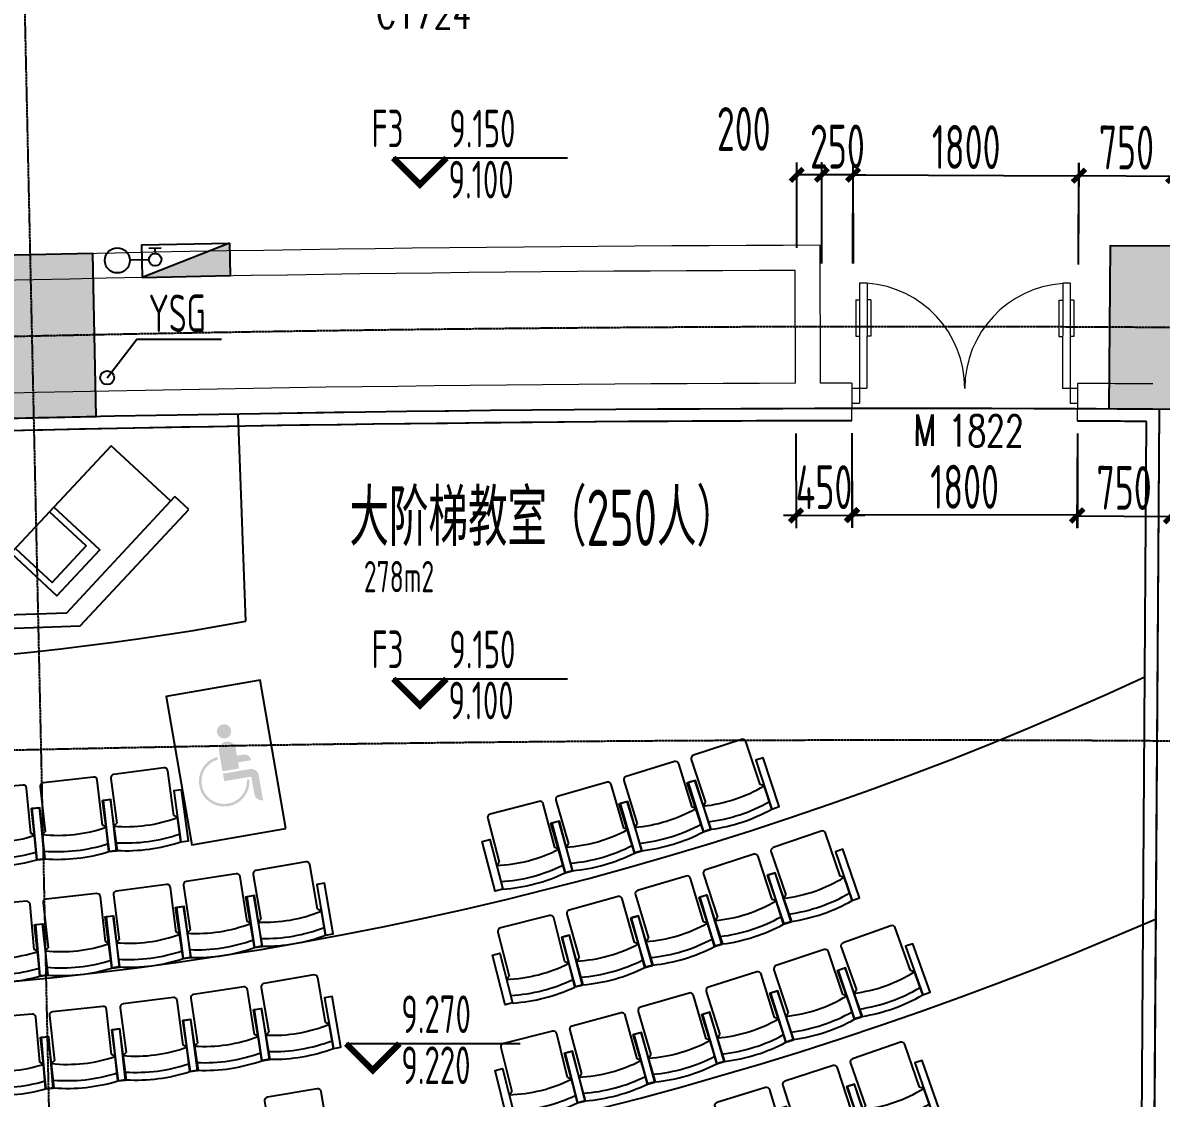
# Model space of a CAD drawing. Header units: millimetres. Extents: x 11515858 to 24947533, y -12764720 to -6305528.
# Drawn here: x 11771709 to 11780788, y -6383636 to -6375054 of the extents above; entities that cross this region are included whole.
import ezdxf
from ezdxf.enums import TextEntityAlignment as Align

# ---------------------------------------------------------------- set-up
doc = ezdxf.new("R2010")
doc.units = ezdxf.units.MM
doc.header["$LTSCALE"] = 10
for name, pattern in [('A2-RG-AXIS$0$CENTER', [2, 1.25, -0.25, 0.25, -0.25]), ('A2-RG-AXIS$0$DOTE', [2.42, 2, -0.2, 0.02, -0.2]), ('A2-RI-F3$0$HIDDEN', [0.375, 0.25, -0.125])]:
    doc.linetypes.add(name, pattern=pattern)
for name, color, linetype in [('A2-RB-F3$0$$34$A-DIMS-100', 1, 'Continuous'), ('A2-RB-F3$0$A-DIMS-100', 1, 'Continuous'), ('A2-RD-F3$0$A-FURN-FIXT', 9, 'Continuous'), ('A2-RD-F3$0$A-STRS', 50, 'Continuous'), ('A2-RD-F3$0$an-door', 2, 'Continuous'), ('A2-RG-AXIS$0$A-GRID', 1, 'A2-RG-AXIS$0$CENTER'), ('A2-RI-F3$0$$0$A-SYMB-AREA', 4, 'Continuous'), ('A2-RI-F3$0$$0$A-SYMB-NAME', 4, 'Continuous'), ('A2-RI-F3$0$$2$A-SYMB', 4, 'Continuous'), ('A2-RI-F3$0$0P-FE-FH-P', 41, 'A2-RI-F3$0$YJdef_FE-FH_LINE_F'), ('A2-RI-F3$0$0P-FE-FH-V', 141, 'Continuous'), ('A2-RI-F3$0$0P-FE-HY', 141, 'Continuous'), ('A2-RI-F3$0$A-ROOF-DRAN', 175, 'Continuous'), ('A2-RI-F3$0$A-SYMB-AREA', 4, 'Continuous'), ('A2-RI-F3$0$A-SYMB-DOOR', 4, 'Continuous'), ('A2-RI-F3$0$A-SYMB-NAME', 4, 'Continuous'), ('A2-RI-F3$0$an-door', 2, 'Continuous'), ('A2-RI-F3$0$WINDOW_TEXT', 7, 'Continuous'), ('A2-RS-F3$0$A-HATH-GRAY', 8, 'Continuous'), ('A2-RS-F3$0$A-WALL-CONC', 6, 'Continuous')]:
    doc.layers.add(name, color=color, linetype=linetype)
doc.layers.add('A2-RD-F3$0$A-X-AREA', color=6, linetype='Continuous', plot=False)
for name, color, linetype, lineweight in [('A2-RD-F3$0$A-Z410-G-Vhcl', 5, 'Continuous', 0), ('A2-RD-F3$0$ECADI-PARCEL NAMES', 2, 'Continuous', 9), ('A2-RI-F3$0$A-DOOR', 32, 'Continuous', 5), ('A2-RI-F3$0$A-WALL', 7, 'Continuous', 5), ('A2-RI-F3$0$ECADI-PARCEL NAMES', 2, 'Continuous', 9)]:
    doc.layers.add(name, color=color, linetype=linetype, lineweight=lineweight)
doc.styles.add('A2-RB-F3$0$$0$XD2008', font='hzs.shx', dxfattribs={"width": 0.7, "bigfont": 'hztxt.shx'})
doc.styles.add('A2-RB-F3$0$XD2008', font='hzs.shx', dxfattribs={"width": 0.7, "bigfont": 'hztxt.shx'})
doc.styles.add('A2-RI-F3$0$$0$ECADI', font='hzs.shx', dxfattribs={"width": 0.7, "bigfont": 'hztxt.shx'})
doc.styles.add('A2-RI-F3$0$$0$XD2008', font='hzs.shx', dxfattribs={"width": 0.7, "bigfont": 'hztxt.shx'})
doc.styles.add('A2-RI-F3$0$ECADI', font='hzs.shx', dxfattribs={"width": 0.7, "bigfont": 'hztxt.shx'})
doc.styles.add('A2-RI-F3$0$ECADI-TXT', font='simplex.shx', dxfattribs={"bigfont": 'hztxt.shx'})
doc.styles.add('A2-RI-F3$0$hz1', font='hzs.shx', dxfattribs={"width": 0.75, "bigfont": 'hztxt.shx'})
doc.styles.add('A2-RI-F3$0$SIMPLEX', font='simplex.shx', dxfattribs={"width": 0.7})
doc.linetypes.add('A2-RI-F3$0$YJdef_FE-FH_LINE_F', pattern='A,4,-0.2,["F",A2-RI-F3$0$hz1,S=0.2,R=0,X=-0.1,Y=-0.1],-0.1', length=4.3)
doc.dimstyles.new('A2-RB-F3$0$$0$XD100$0', dxfattribs={"dimscale": 100, "dimtxt": 3.5, "dimasz": 1, "dimexe": 1, "dimexo": 2, "dimgap": 0.5, "dimtad": 1, "dimdec": 0, "dimdsep": 46, "dimtxsty": 'A2-RB-F3$0$$0$XD2008', "dimblk1": 'A2-RB-F3$0$$20$_ArchTick', "dimblk2": 'A2-RB-F3$0$$20$_ArchTick', "dimsah": 1, "dimcen": 2.5, "dimclrt": 4, "dimaunit": 1, "dimadec": 0, "dimazin": 0, "dimtfac": 1, "dimtdec": 0, "dimtix": 1, "dimtmove": 2, "dimatfit": 3, "dimfxl": 0, "dimtolj": 1, "dimtzin": 0, "dimarcsym": 0})
doc.dimstyles.new('A2-RB-F3$0$XD100$0', dxfattribs={"dimscale": 100, "dimtxt": 3.5, "dimasz": 1, "dimexe": 1, "dimexo": 2, "dimgap": 0.5, "dimtad": 1, "dimdec": 0, "dimdsep": 46, "dimtxsty": 'A2-RB-F3$0$XD2008', "dimblk1": 'A2-RB-F3$0$_ArchTick', "dimblk2": 'A2-RB-F3$0$_ArchTick', "dimsah": 1, "dimcen": 2.5, "dimclrt": 4, "dimaunit": 1, "dimadec": 0, "dimazin": 0, "dimtfac": 1, "dimtdec": 0, "dimtix": 1, "dimtmove": 1, "dimatfit": 3, "dimfxl": 0, "dimtolj": 1, "dimtzin": 0, "dimarcsym": 0})

# ---------------------------------------------------------------- blocks, each defined once
blk = doc.blocks.new('A2-RG-AXIS')
at = {"layer": 'A2-RG-AXIS$0$A-GRID', "linetype": 'A2-RG-AXIS$0$DOTE'}
blk.add_line((11771570.2, -6367957.3), (11772452.4, -6408147.6), dxfattribs=at)
for radius in [323300, 316700, 313400]:
    blk.add_arc((11778730.7, -6694178.7), radius, 75.589285, 95.407644, dxfattribs=at)
blk = doc.blocks.new('A2-RB-F3$0$$20$_ArchTick')
at = {"color": 0, "linetype": 'ByBlock', "const_width": 0.4}
blk.add_lwpolyline([(-0.5, -0.5), (0.5, 0.5)], dxfattribs=at)
blk = doc.blocks.new('*D1093')
at = {"layer": 'A2-RB-F3$0$$34$A-DIMS-100', "color": 0, "lineweight": -2, "ltscale": 3, "transparency": 16777216}
for p, q in [((11778328, -6376975.3), (11778331.6, -6376166.3)), ((11780128, -6376983.2), (11780131.5, -6376174.3)), ((11778331.1, -6376266.3), (11780131.1, -6376274.3))]:
    blk.add_line(p, q, dxfattribs=at)
at = {"layer": 'Defpoints', "color": 0, "ltscale": 3, "transparency": 16777216}
for p in [(11780131.1, -6376274.3), (11778327.1, -6377175.3), (11780127.1, -6377183.2)]:
    blk.add_point(p, dxfattribs=at)
at = {"layer": 'A2-RB-F3$0$$34$A-DIMS-100', "color": 0, "lineweight": -2, "ltscale": 3, "transparency": 16777216, "xscale": 100, "yscale": 100, "zscale": 100}
for p, rotation in [((11778331.1, -6376266.3), 179.7478523352181), ((11780131.1, -6376274.3), 359.7478523352181)]:
    blk.add_blockref('A2-RB-F3$0$$20$_ArchTick', p, dxfattribs=dict(at, rotation=rotation))
at = {"layer": 'A2-RB-F3$0$$34$A-DIMS-100', "color": 4, "ltscale": 3, "transparency": 16777216, "insert": (11779232.1, -6376045.3), "char_height": 350, "attachment_point": 5, "rotation": 359.74785, "style": 'A2-RB-F3$0$$0$XD2008'}
blk.add_mtext('\\A1;1800', dxfattribs=at)
blk = doc.blocks.new('*D1094')
at = {"layer": 'A2-RB-F3$0$$34$A-DIMS-100', "color": 0, "lineweight": -2, "ltscale": 3, "transparency": 16777216}
for p, q in [((11780129, -6376929.9), (11780134.1, -6376172)), ((11780878.8, -6376935), (11780884, -6376177.1)), ((11780133.4, -6376272), (11780883.3, -6376277))]:
    blk.add_line(p, q, dxfattribs=at)
at = {"layer": 'Defpoints', "color": 0, "ltscale": 3, "transparency": 16777216}
for p in [(11780883.3, -6376277), (11780127.6, -6377129.9), (11780877.5, -6377135)]:
    blk.add_point(p, dxfattribs=at)
at = {"layer": 'A2-RB-F3$0$$34$A-DIMS-100', "color": 0, "lineweight": -2, "ltscale": 3, "transparency": 16777216, "xscale": 100, "yscale": 100, "zscale": 100}
for p, rotation in [((11780133.4, -6376272), 179.6114929836031), ((11780883.3, -6376277), 359.6114929836032)]:
    blk.add_blockref('A2-RB-F3$0$$20$_ArchTick', p, dxfattribs=dict(at, rotation=rotation))
at = {"layer": 'A2-RB-F3$0$$34$A-DIMS-100', "color": 4, "ltscale": 3, "transparency": 16777216, "insert": (11780509.9, -6376049.5), "char_height": 350, "attachment_point": 5, "rotation": 359.61149, "style": 'A2-RB-F3$0$$0$XD2008'}
blk.add_mtext('\\A1;750', dxfattribs=at)
blk = doc.blocks.new('*D1045')
at = {"layer": 'A2-RB-F3$0$$34$A-DIMS-100', "color": 0, "lineweight": -2, "ltscale": 3, "transparency": 16777216}
for p, q in [((11778082.2, -6376975.9), (11778080.5, -6376167)), ((11778332.6, -6376975.4), (11778330.9, -6376166.4)), ((11778080.7, -6376267), (11777980.7, -6376267.2)), ((11778331.1, -6376266.4), (11778080.7, -6376267)), ((11778331.1, -6376266.4), (11778431.1, -6376266.2))]:
    blk.add_line(p, q, dxfattribs=at)
at = {"layer": 'Defpoints', "color": 0, "ltscale": 3, "transparency": 16777216}
for p in [(11778080.7, -6376267), (11778082.6, -6377175.9), (11778333, -6377175.4)]:
    blk.add_point(p, dxfattribs=at)
at = {"layer": 'A2-RB-F3$0$$34$A-DIMS-100', "color": 0, "lineweight": -2, "ltscale": 3, "transparency": 16777216, "xscale": 100, "yscale": 100, "zscale": 100}
for p, rotation in [((11778080.7, -6376267), 0.1192934056760561), ((11778331.1, -6376266.4), 180.1192934056761)]:
    blk.add_blockref('A2-RB-F3$0$$20$_ArchTick', p, dxfattribs=dict(at, rotation=rotation))
at = {"layer": 'A2-RB-F3$0$$34$A-DIMS-100', "color": 4, "ltscale": 3, "transparency": 16777216, "insert": (11778205.4, -6376041.7), "char_height": 350, "attachment_point": 5, "rotation": 0.11929, "style": 'A2-RB-F3$0$$0$XD2008'}
blk.add_mtext('\\A1;250', dxfattribs=at)
blk = doc.blocks.new('*D1046')
at = {"layer": 'A2-RB-F3$0$$34$A-DIMS-100', "color": 0, "lineweight": -2, "ltscale": 3, "transparency": 16777216}
for p, q in [((11777881.9, -6376848.4), (11777880.5, -6376167.4)), ((11778081.9, -6376848), (11778080.5, -6376167)), ((11778080.7, -6376267), (11777880.7, -6376267.4))]:
    blk.add_line(p, q, dxfattribs=at)
at = {"layer": 'Defpoints', "color": 0, "ltscale": 3, "transparency": 16777216}
for p in [(11777880.7, -6376267.4), (11777882.3, -6377048.4), (11778082.3, -6377048)]:
    blk.add_point(p, dxfattribs=at)
at = {"layer": 'A2-RB-F3$0$$34$A-DIMS-100', "color": 0, "lineweight": -2, "ltscale": 3, "transparency": 16777216, "xscale": 100, "yscale": 100, "zscale": 100}
for p, rotation in [((11777880.7, -6376267.4), 180.119293405874), ((11778080.7, -6376267), 0.119293405873977)]:
    blk.add_blockref('A2-RB-F3$0$$20$_ArchTick', p, dxfattribs=dict(at, rotation=rotation))
at = {"layer": 'A2-RB-F3$0$$34$A-DIMS-100', "color": 4, "ltscale": 3, "transparency": 16777216, "insert": (11777458.4, -6375901), "char_height": 350, "attachment_point": 5, "rotation": 0.11929, "style": 'A2-RB-F3$0$$0$XD2008'}
blk.add_mtext('\\A1;200', dxfattribs=at)
blk = doc.blocks.new('A2-RB-F3$0$_ArchTick')
at = {"color": 0, "linetype": 'ByBlock', "const_width": 0.4}
blk.add_lwpolyline([(-0.5, -0.5), (0.5, 0.5)], dxfattribs=at)
blk = doc.blocks.new('*D604')
at = {"layer": 'A2-RB-F3$0$A-DIMS-100', "color": 0, "lineweight": -2, "transparency": 16777216}
for p, q in [((11778320.6, -6378329), (11778319.4, -6379080.3)), ((11780120.6, -6378331.8), (11780119.4, -6379083.1)), ((11780119.6, -6378983.1), (11778319.6, -6378980.3))]:
    blk.add_line(p, q, dxfattribs=at)
at = {"layer": 'Defpoints', "color": 0, "transparency": 16777216}
for p in [(11778320.9, -6378129), (11780120.9, -6378131.8), (11778319.6, -6378980.3)]:
    blk.add_point(p, dxfattribs=at)
at = {"layer": 'A2-RB-F3$0$A-DIMS-100', "color": 0, "lineweight": -2, "transparency": 16777216, "xscale": 100, "yscale": 100, "zscale": 100}
for p, rotation in [((11778319.6, -6378980.3), 179.911136630545), ((11780119.6, -6378983.1), 359.911136630545)]:
    blk.add_blockref('A2-RB-F3$0$_ArchTick', p, dxfattribs=dict(at, rotation=rotation))
at = {"layer": 'A2-RB-F3$0$A-DIMS-100', "color": 4, "transparency": 16777216, "insert": (11779219.9, -6378756.7), "char_height": 350, "attachment_point": 5, "rotation": 359.91114, "style": 'A2-RB-F3$0$XD2008'}
blk.add_mtext('\\A1;1800', dxfattribs=at)
blk = doc.blocks.new('*D605')
at = {"layer": 'A2-RB-F3$0$A-DIMS-100', "color": 0, "lineweight": -2, "transparency": 16777216}
for p, q in [((11780119.5, -6378331.8), (11780114.4, -6379087.8)), ((11780869.5, -6378336.9), (11780864.4, -6379092.9)), ((11780115.1, -6378987.8), (11780865.1, -6378992.9))]:
    blk.add_line(p, q, dxfattribs=at)
at = {"layer": 'Defpoints', "color": 0, "transparency": 16777216}
for p in [(11780120.9, -6378131.8), (11780870.9, -6378136.9), (11780865.1, -6378992.9)]:
    blk.add_point(p, dxfattribs=at)
at = {"layer": 'A2-RB-F3$0$A-DIMS-100', "color": 0, "lineweight": -2, "transparency": 16777216, "xscale": 100, "yscale": 100, "zscale": 100}
for p, rotation in [((11780115.1, -6378987.8), 179.6120103873821), ((11780865.1, -6378992.9), 359.6120103873821)]:
    blk.add_blockref('A2-RB-F3$0$_ArchTick', p, dxfattribs=dict(at, rotation=rotation))
at = {"layer": 'A2-RB-F3$0$A-DIMS-100', "color": 4, "transparency": 16777216, "insert": (11780491.6, -6378765.3), "char_height": 350, "attachment_point": 5, "rotation": 359.61201, "style": 'A2-RB-F3$0$XD2008'}
blk.add_mtext('\\A1;750', dxfattribs=at)
blk = doc.blocks.new('*D616')
at = {"layer": 'A2-RB-F3$0$A-DIMS-100', "color": 0, "lineweight": -2, "transparency": 16777216}
for p, q in [((11777873.3, -6378330.2), (11777875.4, -6379085.5)), ((11778321.4, -6378329), (11778323.5, -6379084.2)), ((11777875.1, -6378985.5), (11777775.1, -6378985.7)), ((11777875.1, -6378985.5), (11778323.3, -6378984.2)), ((11778323.3, -6378984.2), (11778423.3, -6378983.9))]:
    blk.add_line(p, q, dxfattribs=at)
at = {"layer": 'Defpoints', "color": 0, "transparency": 16777216}
for p in [(11777872.7, -6378130.2), (11778320.9, -6378129), (11778323.3, -6378984.2)]:
    blk.add_point(p, dxfattribs=at)
at = {"layer": 'A2-RB-F3$0$A-DIMS-100', "color": 0, "lineweight": -2, "transparency": 16777216, "xscale": 100, "yscale": 100, "zscale": 100}
for p, rotation in [((11777875.1, -6378985.5), 0.1596338807428577), ((11778323.3, -6378984.2), 180.1596338807429)]:
    blk.add_blockref('A2-RB-F3$0$_ArchTick', p, dxfattribs=dict(at, rotation=rotation))
at = {"layer": 'A2-RB-F3$0$A-DIMS-100', "color": 4, "transparency": 16777216, "insert": (11778098.6, -6378759.8), "char_height": 350, "attachment_point": 5, "rotation": 0.15963, "style": 'A2-RB-F3$0$XD2008'}
blk.add_mtext('\\A1;450', dxfattribs=at)
blk = doc.blocks.new('A2-RD-F3$0$LEC-SEAT')
for p, q in [((-21, -0.88), (-21, -8.02)), ((-21, -8.02), (-20, -8.74)), ((-20, -8.74), (-20, -21.94)), ((-2.25, -8.02), (-3.25, -8.74)), ((-3.25, -21.94), (-3.25, -8.74)), ((-19, -22.94), (-4.25, -22.94))]:
    blk.add_line(p, q)
for points in [[(-21, -0.88), (-23.25, -0.88), (-23.25, -15.88), (-21, -15.88)], [(-2.25, -0.88), (0, -0.88), (0, -15.88), (-2.25, -15.88)]]:
    blk.add_lwpolyline(points, close=True)
for centre, radius, start, end in [((-11.62, -50.6), 50.6, 79.3218, 100.6782), ((-11.62, -50.64), 48.39, 78.8293, 101.1707), ((-11.62, -50.78), 43.78, 77.6351, 102.3649), ((-19, -21.94), 1, 180, 270), ((-4.25, -21.94), 1, 270, 360)]:
    blk.add_arc(centre, radius, start, end)
blk = doc.blocks.new('A2-RD-F3$0$LECTERN')
for p, q in [((-756.6, 968.7), (-297, 1428.4)), ((-297, 1428.4), (565.7, 565.7)), ((-898, 898), (-792, 1004.1)), ((106.1, 106.1), (-792, 1004.1)), ((0, 0), (-898, 898)), ((2074.3, 740), (2088.5, 754.1)), ((2102.6, 711.7), (2116.8, 725.8)), ((615.7, 565.7), (565.7, 565.7)), ((1315.7, 615.7), (615.7, 615.7)), ((615.7, 565.7), (615.7, 615.7)), ((1315.7, 615.7), (1315.7, 565.7)), ((1365.7, 565.7), (1315.7, 565.7)), ((1365.7, 565.7), (1365.7, 106.1)), ((1401.5, 67.2), (1650.1, 315.7)), ((1429.8, 38.9), (1678.4, 287.4)), ((106.1, 106.1), (1415.7, 106.1)), ((1415.7, 106.1), (1415.7, 0)), ((1415.7, 0), (0, 0))]:
    blk.add_line(p, q)
for points in [[(530.3, 601), (176.8, 247.5), (-176.8, 601), (176.8, 954.6)], [(495, 636.4), (212.1, 353.6), (-70.7, 636.4), (212.1, 919.2)], [(2088.5, 754.1), (2116.8, 725.8)]]:
    blk.add_lwpolyline(points)
blk.add_lwpolyline([(1841, 124.8), (1487.4, 478.3), (1911.7, 902.6), (2265.3, 549.1)], close=True)
for centre in [(1650.1, 287.4), (1415.7, 53)]:
    blk.add_circle(centre, 20)
blk = doc.blocks.new('*U1138')
at = {"layer": 'A2-RD-F3$0$A-Z410-G-Vhcl', "extrusion": (0, 0, -1)}
h = blk.add_hatch(color=2, dxfattribs=at)
edge = h.paths.add_edge_path()
edge.add_arc((-0.0041, 0.039), 0.0082, 0, 360)
for points in [[(-0.0139, -0.0062), (0.0056, -0.0062), (0.0056, 0.0172, 1), (-0.0139, 0.0172), (-0.0139, 0.0086), (-0.0214, 0.0086, 0.414214), (-0.0293, 0.0008), (-0.0139, 0.0008)], [(0.0086, 0.0082, -2.078418), (-0.0205, -0.0208), (-0.0235, -0.0208, 2.108884), (0.0086, 0.0112)], [(-0.0261, -0.0179), (0.0056, -0.0179), (0.0056, -0.0091), (-0.0261, -0.0091, 0.414214), (-0.0349, -0.0179), (-0.0349, -0.0472, 0.414214), (-0.0261, -0.0384)]]:
    blk.add_hatch(color=2, dxfattribs=at).paths.add_polyline_path(points)
blk = doc.blocks.new('A2-RD-F3')
at = {"layer": 'A2-RD-F3$0$A-FURN-FIXT', "linetype": 'Continuous'}
blk.add_lwpolyline([(11773806, -6381482.9), (11773601.6, -6380300.4), (11772852.7, -6380429.9), (11773057.2, -6381612.4)], close=True, dxfattribs=at)
at = {"layer": 'A2-RD-F3$0$A-STRS', "linetype": 'Continuous'}
blk.add_line((11773488, -6379829.9), (11773426.8, -6378173.2), dxfattribs=at)
for centre, radius, start, end in [((11769193.8, -6356041.7), 24172.7, 264.06129, 280.23274), ((11769095.5, -6355320.7), 27500, 250.13486, 294.85955), ((11769095.5, -6355320.7), 29300, 251.72276, 293.42418)]:
    blk.add_arc(centre, radius, start, end, dxfattribs=at)
at = {"layer": 'A2-RD-F3$0$A-X-AREA'}
blk.add_lwpolyline([(11759454.3, -6378717.1, -0.016899), (11780770.9, -6378135.9), (11780679.8, -6391585, 0.016583), (11760620.9, -6392121.1, 0.016583)], format="xyb", dxfattribs=at)
at = {"layer": 'A2-RD-F3$0$an-door'}
blk.add_line((11780580.5, -6391484.4), (11780670.2, -6378235.2), dxfattribs=at)
for start, end in [(90.074066, 93.478621), (89.648025, 89.747852)]:
    blk.add_arc((11778729.6, -6694128.7), 315899.5, start, end, dxfattribs=at)
at = {"layer": 'A2-RD-F3$0$ECADI-PARCEL NAMES'}
for p, q in [((11778321.2, -6378229.5), (11778321.1, -6378129.5)), ((11780119.8, -6378232.3), (11780120.3, -6378132.3))]:
    blk.add_line(p, q, dxfattribs=at)
at = {"layer": 'A2-RD-F3$0$A-FURN-FIXT', "linetype": 'Continuous', "xscale": -1, "rotation": 2.065505213310389}
blk.add_blockref('A2-RD-F3$0$LECTERN', (11772167.1, -6379866.6), dxfattribs=at)
at = {"layer": 'A2-RD-F3$0$A-FURN-FIXT', "linetype": 'Continuous'}
for p, xscale, yscale, zscale, rotation in [((11777144.4, -6381531.8), 27.37254902005246, 27.37254902005246, 27.37254902005246, 198.3156275916652), ((11776594, -6381701.6), 27.37254901948372, 27.37254901948372, 27.37254901948372, 197.1156275922585), ((11772402.9, -6381690.6), 27.37254902022019, 27.37254902022019, 27.37254902022019, 187.7406275916995), ((11771249.5, -6381809.8), 27.37254901909923, 27.37254901909923, 27.37254901909923, 185.2406275930221), ((11771826.9, -6381756.5), 27.37254901936002, 27.37254901936002, 27.37254901936002, 186.4906275933655), ((11776040.2, -6381859.8), 27.37254901930425, 27.37254901930425, 27.37254901930425, 195.9156275928306), ((11775483.2, -6382006.4), 27.37254901882724, 27.37254901882724, 27.37254901882724, 194.715627592974), ((11777788.9, -6382267.6), 27.37254901979645, 27.37254901979645, 27.37254901979645, 199.0806275915183), ((11777237.2, -6382446.3), 27.37254901976209, 27.37254901976209, 27.37254901976209, 197.9106275934267), ((11773562.1, -6382456.9), 27.37254901976722, 27.37254901976722, 27.37254901976722, 189.9156275931164), ((11772992.8, -6382544.5), 27.37254902036435, 27.37254902036435, 27.37254902036435, 188.7156275922229), ((11776681.9, -6382613.7), 27.37254901933653, 27.37254901933653, 27.37254901933653, 196.74062759276), ((11772421.8, -6382620.1), 27.3725490194813, 27.3725490194813, 27.3725490194813, 187.5156275919011), ((11771849.4, -6382683.8), 27.37254901954498, 27.37254901954498, 27.37254901954498, 186.3156275931952), ((11776123.4, -6382769.7), 27.37254901936847, 27.37254901936847, 27.37254901936847, 195.5706275930227), ((11771275.7, -6382735.5), 27.37254901879347, 27.37254901879347, 27.37254901879347, 185.115627593205), ((11775561.7, -6382914.3), 27.37254902022652, 27.37254902022652, 27.37254902022652, 194.4006275921197), ((11778353.2, -6383026), 27.37254901977512, 27.37254901977512, 27.37254901977512, 199.6356275928822), ((11777805.3, -6383209.8), 27.37254902021803, 27.37254902021803, 27.37254902021803, 198.5056275914177), ((11773623.1, -6383358.8), 27.37254901914328, 27.37254901914328, 27.37254901914328, 189.7206275924978), ((11777253.9, -6383382.7), 27.37254902009282, 27.37254902009282, 27.37254902009282, 197.3756275919733), ((11773049.7, -6383445.4), 27.37254901964741, 27.37254901964741, 27.37254901964741, 188.5506275934368), ((11776699.2, -6383544.8), 27.37254902029851, 27.37254902029851, 27.37254902029851, 196.2456275912614), ((11772474.6, -6383520.3), 27.37254901943371, 27.37254901943371, 27.37254901943371, 187.3806275919573), ((11771898.1, -6383583.4), 27.37254901891012, 27.37254901891012, 27.37254901891012, 186.2106275936932), ((11776141.4, -6383695.8), 27.37254901921614, 27.37254901921614, 27.37254901921614, 195.1156275919742), ((11771320.4, -6383634.7), 27.372549019799, 27.372549019799, 27.372549019799, 185.0406275933718), ((11775580.8, -6383835.8), 27.37254901955201, 27.37254901955201, 27.37254901955201, 193.9856275923951), ((11778422.6, -6383953.4), 27.37254901990203, 27.37254901990203, 27.37254901990203, 199.1656275933463), ((11777871.5, -6384133.6), 27.37254901894781, 27.37254901894781, 27.37254901894781, 198.0656275933848), ((11773647.8, -6384266.2), 27.37254901982298, 27.37254901982298, 27.37254901982298, 189.4656275925954), ((11777317, -6384303.2), 27.37254901909907, 27.37254901909907, 27.37254901909907, 196.9656275922334)]:
    blk.add_blockref('A2-RD-F3$0$LEC-SEAT', p, dxfattribs=dict(at, xscale=xscale, yscale=yscale, zscale=zscale, rotation=rotation))
at = {"layer": 'A2-RD-F3$0$A-Z410-G-Vhcl', "color": 2, "extrusion": (-9.44392e-42, 5.46242e-41, -1), "xscale": -6898.552177696486, "yscale": 6898.552177847363, "zscale": 6898.552177799478, "rotation": 350.1382064620091}
blk.add_blockref('*U1138', (-11773332.3, -6380977.8), dxfattribs=at)
blk = doc.blocks.new('A2-RI-F3$0$$1$5erhfh')
at = {"layer": 'A2-RI-F3$0$$0$A-SYMB-AREA', "style": 'A2-RI-F3$0$$0$ECADI', "width": 0.7}
blk.add_attdef('340M2', text='', height=2.5, dxfattribs=at).set_placement((0, 1.25), align=Align.MIDDLE_LEFT)
at = {"layer": 'A2-RI-F3$0$$0$A-SYMB-NAME', "style": 'A2-RI-F3$0$$0$ECADI', "width": 0.7}
blk.add_attdef('CHINESENAME', (-12.292, 3.087), '', height=4.5, dxfattribs=at)
blk = doc.blocks.new('A2-RI-F3$0$$2$ECADI-TAG-HGHT（国标）')
at = {"color": 1}
blk.add_line((-2.121, 2.121), (11.768, 2.121), dxfattribs=at)
at = {"color": 1, "const_width": 0.5}
blk.add_lwpolyline([(-2.121, 2.121), (0, 0), (2.121, 2.121)], dxfattribs=at)
at = {"style": 'A2-RI-F3$0$$0$XD2008', "width": 0.7}
blk.add_attdef('FL', text='', height=3, dxfattribs=at).set_placement((-2.689, 2.967), align=Align.RIGHT)
for tag, p in [('F.F.L.', (2.284, 2.967)), ('T.O.S.', (2.284, -1.104))]:
    blk.add_attdef(tag, p, '', height=3, dxfattribs=at)
blk = doc.blocks.new('A2-RI-F3$0$$DorLib2D$00000011')
for p, q in [((-0.4667, 0.4709), (-0.4667, -0.0625)), ((-0.4667, 0.4709), (-0.4333, 0.4709)), ((-0.4333, 0.4709), (-0.4333, 0.0042)), ((0.4333, 0.4709), (0.4333, 0.0042)), ((0.4667, 0.4709), (0.4333, 0.4709)), ((0.4667, 0.4709), (0.4667, -0.0625)), ((-0.4833, 0.3962), (-0.4667, 0.3962)), ((-0.4167, 0.3962), (-0.4333, 0.3962)), ((0.4167, 0.3962), (0.4333, 0.3962)), ((0.4833, 0.3962), (0.4667, 0.3962)), ((-0.4833, 0.2346), (-0.4667, 0.2346)), ((-0.4167, 0.2346), (-0.4333, 0.2346)), ((0.4167, 0.2346), (0.4333, 0.2346)), ((0.4833, 0.2346), (0.4667, 0.2346)), ((-0.5, 0.0042), (-0.4333, 0.0042)), ((-0.5, 0.0042), (-0.5, -0.0625)), ((0.5, 0.0042), (0.4333, 0.0042)), ((0.5, 0.0042), (0.5, -0.0625)), ((-0.5, -0.0625), (-0.4667, -0.0625)), ((0.5, -0.0625), (0.4667, -0.0625))]:
    blk.add_line(p, q)
at = {"lineweight": 13}
for p, q in [((-0.4833, 0.3962), (-0.4833, 0.2346)), ((-0.4167, 0.3962), (-0.4167, 0.2346)), ((0.4167, 0.3962), (0.4167, 0.2346)), ((0.4833, 0.3962), (0.4833, 0.2346))]:
    blk.add_line(p, q, dxfattribs=at)
for centre, start, end in [((-0.4667, 0.0042), 0, 85.904), ((0.4667, 0.0042), 94.096, 180)]:
    blk.add_arc(centre, 0.4667, start, end, dxfattribs=at)
blk = doc.blocks.new('A2-RI-F3$0$door-doublewing')
at = {"layer": 'A2-RI-F3$0$A-DOOR', "color": 4, "xscale": -0.9999999999999998, "rotation": 180}
blk.add_blockref('A2-RI-F3$0$$DorLib2D$00000011', (0, -0.0291), dxfattribs=at)
at = {"layer": 'A2-RI-F3$0$WINDOW_TEXT', "style": 'A2-RI-F3$0$SIMPLEX', "flags": 9}
blk.add_attdef('A', text='', height=1, dxfattribs=at).set_placement((0, 1.5), align=Align.MIDDLE)
blk = doc.blocks.new('A2-RI-F3$0$ECADI-TAG-DOOR')
blk = doc.blocks.new('A2-RI-F3$0$A$C6F954C98')
at = {"extrusion": (0, 0, -1)}
blk.add_hatch(color=256, dxfattribs=at).paths.add_polyline_path([(-260, 700), (0, 0), (0, 700)])
for p, q in [((260, 700), (0, 700)), ((0, 0), (0, 700)), ((260, 700), (0, 0)), ((260, 0), (260, 700)), ((230.7, 105.9, 0), (190.7, 105.9, 0)), ((230.7, 155.9, 0), (230.7, 55.9, 0)), ((260, 0), (0, 0))]:
    blk.add_line(p, q, dxfattribs=at)
blk.add_circle((-140.7, 105.9, 0), 50, dxfattribs=at)
blk = doc.blocks.new('A2-RI-F3$0$5erhfh')
at = {"layer": 'A2-RI-F3$0$A-SYMB-AREA', "style": 'A2-RI-F3$0$ECADI', "width": 0.7}
blk.add_attdef('340M2', text='', height=2.5, dxfattribs=at).set_placement((0, 1.25), align=Align.MIDDLE_LEFT)
at = {"layer": 'A2-RI-F3$0$A-SYMB-NAME', "style": 'A2-RI-F3$0$ECADI', "width": 0.7}
blk.add_attdef('CHINESENAME', (-12.292, 3.087), '', height=4.5, dxfattribs=at)
blk = doc.blocks.new('A2-RI-F3$0$ysg')
at = {"layer": 'A2-RI-F3$0$A-ROOF-DRAN'}
blk.add_lwpolyline([(21032.6, -5845.8), (21268.4, -5538.3), (21944.5, -5538.3)], dxfattribs=at)
blk.add_circle((21032.6, -5845.8), 55, dxfattribs=at)
ref = blk.add_blockref('A2-RI-F3$0$5erhfh', (22592.8, -5790.5), dxfattribs=dict(at, xscale=100, yscale=100, zscale=100))
ref.add_attrib('CHINESENAME', 'YSG', (21363.6, -5481.8), dxfattribs={"layer": 'A2-RI-F3$0$A-SYMB-NAME', "height": 300, "style": 'A2-RI-F3$0$ECADI', "width": 0.7})
blk = doc.blocks.new('A2-RI-F3')
at = {"layer": 'A2-RI-F3$0$0P-FE-FH-P'}
blk.add_line((11772714.9, -6376944.9, 0), (11772562.9, -6376948.2, 0), dxfattribs=at)
at = {"layer": 'A2-RI-F3$0$0P-FE-FH-V'}
blk.add_circle((11772462.9, -6376950.4, 0), 100, dxfattribs=at)
at = {"layer": 'A2-RI-F3$0$A-WALL'}
for p, q in [((11778071.3, -6377930), (11778069, -6376829.4)), ((11777871.3, -6377930.4), (11777869.4, -6377029.9)), ((11778320.9, -6377929.5), (11778321.1, -6378129.5)), ((11780121.1, -6377932.3), (11780120.3, -6378132.3)), ((11780679.8, -6391585), (11780770.9, -6378135.9))]:
    blk.add_line(p, q, dxfattribs=at)
for radius, start, end in [(317300, 90.119293, 93.537523), (317100, 90.155431, 93.500743), (316199.5, 90.155534, 93.497759), (316199.5, 90.074066, 90.119293), (316199.5, 89.639208, 89.747852), (315999.5, 90.074066, 93.497094), (315999.5, 89.639208, 89.747852)]:
    blk.add_arc((11778729.6, -6694128.7), radius, start, end, dxfattribs=at)
at = {"layer": 'A2-RI-F3$0$an-door'}
blk.add_line((11780580.5, -6391484.4), (11780670.2, -6378235.2), dxfattribs=at)
for centre, radius, start, end in [((11778717.1, -6693664.2), 315435, 90.071894, 93.032167), ((11778729.6, -6694128.7), 315899.5, 89.648025, 89.747852)]:
    blk.add_arc(centre, radius, start, end, dxfattribs=at)
at = {"layer": 'A2-RI-F3$0$ECADI-PARCEL NAMES'}
for p, q in [((11778321.2, -6378229.5), (11778321.1, -6378129.5)), ((11780119.8, -6378232.3), (11780120.3, -6378132.3))]:
    blk.add_line(p, q, dxfattribs=at)
at = {"linetype": 'A2-RI-F3$0$HIDDEN', "ltscale": 3}
blk.add_blockref('A2-RG-AXIS', (0, 0), dxfattribs=at)
blk.add_blockref('A2-RI-F3$0$ysg', (11751349.3, -6372040.3))
ref = blk.add_blockref('A2-RI-F3$0$$1$5erhfh', (11775543.2, -6379536.8), dxfattribs=dict(xscale=100, yscale=100, zscale=100))
ref.add_attrib('340M2', '278m2', (11774428.7, -6379598.2), dxfattribs={"layer": 'A2-RI-F3$0$$0$A-SYMB-AREA', "height": 250, "style": 'A2-RI-F3$0$$0$ECADI', "width": 0.7})
ref.add_attrib('CHINESENAME', '大阶梯教室（250人）', (11774314, -6379228.1), dxfattribs={"layer": 'A2-RI-F3$0$$0$A-SYMB-NAME', "height": 450, "style": 'A2-RI-F3$0$$0$ECADI', "width": 0.7})
at = {"layer": 'A2-RI-F3$0$$2$A-SYMB'}
ref = blk.add_blockref('A2-RI-F3$0$$2$ECADI-TAG-HGHT（国标）', (11774875.8, -6376344.5), dxfattribs=dict(at, xscale=100, yscale=100, zscale=100))
ref.add_attrib('F.F.L.', '9.150', (11775110.8, -6376047.8), dxfattribs={"layer": '0', "height": 300, "style": 'A2-RI-F3$0$$0$XD2008', "width": 0.7})
ref.add_attrib('T.O.S.', '9.100', (11775104.2, -6376454.9), dxfattribs={"layer": '0', "height": 300, "style": 'A2-RI-F3$0$$0$XD2008', "width": 0.7})
ref.add_attrib('FL', 'F3', dxfattribs={"layer": '0', "height": 300, "style": 'A2-RI-F3$0$$0$XD2008', "width": 0.7}).set_placement((11774744.5, -6376047), align=Align.RIGHT)
ref = blk.add_blockref('A2-RI-F3$0$$2$ECADI-TAG-HGHT（国标）', (11774875.8, -6380501.1), dxfattribs=dict(at, xscale=100, yscale=100, zscale=100))
ref.add_attrib('F.F.L.', '9.150', (11775110.8, -6380204.4), dxfattribs={"layer": '0', "height": 300, "style": 'A2-RI-F3$0$$0$XD2008', "width": 0.7})
ref.add_attrib('T.O.S.', '9.100', (11775104.2, -6380611.6), dxfattribs={"layer": '0', "height": 300, "style": 'A2-RI-F3$0$$0$XD2008', "width": 0.7})
ref.add_attrib('FL', 'F3', dxfattribs={"layer": '0', "height": 300, "style": 'A2-RI-F3$0$$0$XD2008', "width": 0.7}).set_placement((11774744.5, -6380203.6), align=Align.RIGHT)
at = {"layer": 'A2-RI-F3$0$$2$A-SYMB', "xscale": 100, "yscale": 100, "zscale": 100}
blk.add_blockref('A2-RI-F3$0$$2$ECADI-TAG-HGHT（国标）', (11774499.6, -6383412), dxfattribs=at).add_auto_attribs({'F.F.L.': '9.270', 'T.O.S.': '9.220'})
at = {"layer": 'A2-RI-F3$0$0P-FE-HY', "xscale": -1, "rotation": 271.2574287992131}
blk.add_blockref('A2-RI-F3$0$A$C6F954C98', (11772662.1, -6377086.8), dxfattribs=at)
at = {"layer": 'A2-RI-F3$0$A-DOOR', "xscale": -1799.999999997006, "yscale": 1800.000000004657, "zscale": 1800, "rotation": 179.9220464561102}
blk.add_blockref('A2-RI-F3$0$door-doublewing', (11779220.7, -6378031.1), dxfattribs=at)
blk.add_blockref('A2-RI-F3$0$door-doublewing', (11779220.7, -6378031.1), dxfattribs=at)
at = {"layer": 'A2-RI-F3$0$A-SYMB-DOOR'}
ref = blk.add_blockref('A2-RI-F3$0$ECADI-TAG-DOOR', (11775510.8, -6375831.8), dxfattribs=dict(at, xscale=99.99999999931771, yscale=99.99999999931771, zscale=99.99999999931771, rotation=359.6189938488809))
ref.add_attrib('门窗主编号1', 'C1724', dxfattribs={"height": 250, "rotation": 359.61899, "style": 'A2-RI-F3$0$ECADI-TXT', "width": 0.7}).set_placement((11775285.7, -6375101.9), align=Align.RIGHT)
ref = blk.add_blockref('A2-RI-F3$0$ECADI-TAG-DOOR', (11779221.1, -6379158.8), dxfattribs=dict(at, xscale=99.99999999928889, yscale=99.99999999928889, zscale=99.99999999928889, rotation=359.8772639328483))
ref.add_attrib('门窗主编号1', 'M', dxfattribs={"height": 250, "rotation": 359.87726, "style": 'A2-RI-F3$0$ECADI-TXT', "width": 0.7}).set_placement((11778992.6, -6378429.9), align=Align.RIGHT)
ref.add_attrib('门窗主编号2', '1822', (11779091.6, -6378434.3, 333.3), dxfattribs={"height": 250, "rotation": 359.87726, "style": 'A2-RI-F3$0$ECADI-TXT', "width": 0.7})
blk = doc.blocks.new('A2-RS-F3')
at = {"layer": 'A2-RS-F3$0$A-HATH-GRAY', "ltscale": 3}
h = blk.add_hatch(color=256, dxfattribs=at)
h.paths.add_polyline_path([(11780370.9, -6378132.8), (11781370.9, -6378139.6), (11781379.7, -6376839.6), (11780379.7, -6376832.8)])
h.paths.add_polyline_path([(11771295.3, -6378216.2), (11772295, -6378194.3), (11772266.5, -6376894.6), (11771266.7, -6376916.1)])
h.paths.add_polyline_path([(11789445.2, -6378310.2), (11790444.5, -6378345.7), (11790490.7, -6377046.5), (11789491.3, -6377010.6)])
h.paths.add_polyline_path([(11794061, -6377995.6), (11794659.8, -6378034.1), (11794711.1, -6377235.6), (11794112.3, -6377197.1)])
h.paths.add_polyline_path([(11762225.8, -6378560), (11763224.5, -6378509.3), (11763158.6, -6377210.6), (11762159.9, -6377261.3)])
h.paths.add_polyline_path([(11756037.9, -6378647), (11756835.4, -6378583.6), (11756756.1, -6377586.7), (11755958.6, -6377650.1)])
h.paths.add_polyline_path([(11801644.4, -6378461.8), (11802243.1, -6378500.3), (11802294.5, -6377701.9), (11801695.7, -6377663.4)])
h.paths.add_polyline_path([(11751541.3, -6379498.7), (11752338.8, -6379435.3), (11752219.8, -6377940), (11751422.4, -6378003.4)])
h.paths.add_polyline_path([(11807663.9, -6379405.7), (11808460.5, -6379479.9), (11808571.8, -6378285.1), (11807775.3, -6378210.6)])
h.paths.add_polyline_path([(11816584.8, -6380403.2), (11817577.3, -6380525.1), (11817735.8, -6379234.7), (11816743.2, -6379112.9)])
h.paths.add_polyline_path([(11825579.4, -6381618.6), (11826568.2, -6381768.4), (11826762.9, -6380483.1), (11825774.2, -6380333.3)])
h.paths.add_polyline_path([(11793833.2, -6381538.6), (11794432, -6381577.1), (11794483.3, -6380778.7), (11793884.5, -6380740.2)])
h.paths.add_polyline_path([(11801416.6, -6382004.6), (11802015.3, -6382043.1), (11802066.7, -6381244.7), (11801467.9, -6381206.2)])
h.paths.add_polyline_path([(11834536.4, -6383084.9), (11835520.4, -6383263), (11835752, -6381983.8), (11834767.9, -6381805.7)])
h.paths.add_polyline_path([(11843441.7, -6384836.8), (11844420.2, -6385043.1), (11844688.3, -6383771), (11843709.9, -6383564.7)])
h.paths.add_polyline_path([(11849706.8, -6386047.7), (11850486.4, -6386227.4), (11850720.8, -6385255.2), (11849941.2, -6385075.5)])
h.paths.add_polyline_path([(11756683.4, -6386771.7), (11757480.7, -6386706.4), (11757402.3, -6385711.3), (11756604.9, -6385774.7)])
h.paths.add_polyline_path([(11752167.8, -6387373.9), (11752965.3, -6387310.5), (11752846.3, -6385815.2), (11752048.8, -6385878.6)])
h.paths.add_polyline_path([(11854131.9, -6387106.5), (11854911.5, -6387286.2), (11855145.9, -6386314), (11854366.3, -6386134.3)])
h.paths.add_polyline_path([(11793236.4, -6390820.6), (11793835.2, -6390859), (11793886.5, -6390060.7), (11793287.7, -6390022.2)])
h.paths.add_polyline_path([(11800819.8, -6391285.9), (11801418.6, -6391324.4), (11801469.9, -6390525.9), (11800871.2, -6390487.4)])
h.paths.add_polyline_path([(11847832.2, -6393825.3), (11848611.8, -6394005), (11848846.2, -6393032.8), (11848066.6, -6392853.1)])
h.paths.add_polyline_path([(11780263.2, -6394032.4), (11781263.2, -6394039.2), (11781272, -6392739.2), (11780272, -6392732.1)])
h.paths.add_polyline_path([(11771644.2, -6394112.4), (11772644, -6394090.4), (11772615.4, -6392790.7), (11771615.7, -6392812.3)])
h.paths.add_polyline_path([(11788881, -6394200.2), (11789880.4, -6394235.7), (11789926.5, -6392936.5), (11788927.1, -6392900.6)])
h.paths.add_polyline_path([(11793008.6, -6394363.6), (11793607.4, -6394402.1), (11793658.7, -6393603.7), (11793059.9, -6393565.2)])
h.paths.add_polyline_path([(11763031, -6394439.6), (11764029.7, -6394388.9), (11763963.9, -6393090.2), (11762965.1, -6393140.9)])
h.paths.add_polyline_path([(11757322.6, -6394796.6), (11758120, -6394731.3), (11758040.8, -6393736.3), (11757243.3, -6393799.7)])
h.paths.add_polyline_path([(11800592, -6394828.7), (11801190.8, -6394867.2), (11801242.1, -6394068.8), (11800643.4, -6394030.3)])
h.paths.add_polyline_path([(11852257.4, -6394883.9), (11853037, -6395063.6), (11853271.3, -6394091.4), (11852491.7, -6393911.7)])
h.paths.add_polyline_path([(11752786.3, -6395149.5), (11753583.8, -6395086), (11753464.9, -6393590.8), (11752667.4, -6393654.2)])
h.paths.add_polyline_path([(11806188.5, -6395237.1), (11806985.1, -6395311.3), (11807096.4, -6394116.5), (11806299.9, -6394042)])
h.paths.add_polyline_path([(11814655.7, -6396186), (11815648.4, -6396307.3), (11815806.1, -6395016.9), (11814813.5, -6394895.6)])
h.paths.add_polyline_path([(11823197.5, -6397340.4), (11824186.2, -6397490.2), (11824381, -6396204.9), (11823392.2, -6396055.1)])
h.paths.add_polyline_path([(11831681.6, -6398728.6), (11832663, -6398920.7), (11832912.6, -6397644.9), (11831931.2, -6397452.8)])
h.paths.add_polyline_path([(11840164, -6400382.5), (11841142.5, -6400588.8), (11841410.7, -6399316.8), (11840432.2, -6399110.5)])
edge = h.paths.add_edge_path()
edge.add_arc((11780719.1, -6400485.4), 450, 0, 360)
edge = h.paths.add_edge_path()
edge.add_arc((11772285.6, -6400549.4), 450, 0, 360)
edge = h.paths.add_edge_path()
edge.add_arc((11789151.8, -6400663.7), 450, 0, 360)
edge = h.paths.add_edge_path()
edge.add_arc((11763857, -6400855.6), 450, 0, 360)
h.paths.add_polyline_path([(11845945.9, -6401651.6), (11846725.5, -6401831.2), (11846959.8, -6400859), (11846180.2, -6400679.3)])
edge = h.paths.add_edge_path()
edge.add_arc((11797575.5, -6401083.9), 450, 0, 360)
edge = h.paths.add_edge_path()
edge.add_arc((11755440.6, -6401403.6), 450.5, 0, 360)
edge = h.paths.add_edge_path()
edge.add_arc((11805983.7, -6401745.9), 450, 0, 360)
h.paths.add_polyline_path([(11850371.1, -6402710), (11851150.7, -6402889.7), (11851385, -6401917.5), (11850605.5, -6401737.8)])
edge = h.paths.add_edge_path()
edge.add_arc((11814369.4, -6402649), 450, 0, 360)
edge = h.paths.add_edge_path()
edge.add_arc((11822725.7, -6403792.5), 450, 0, 360)
edge = h.paths.add_edge_path()
edge.add_arc((11831045.7, -6405175.5), 450, 0, 360)
edge = h.paths.add_edge_path()
edge.add_arc((11839322.6, -6406796.9), 450.5, 0, 360)
edge = h.paths.add_edge_path()
edge.add_arc((11847549.5, -6408655.2), 450.5, 0, 360)
at = {"layer": 'A2-RS-F3$0$A-WALL-CONC'}
for points in [[(11780370.9, -6378132.8), (11781370.9, -6378139.6), (11781379.7, -6376839.6), (11780379.7, -6376832.8)], [(11771295.3, -6378216.2), (11772295, -6378194.3), (11772266.5, -6376894.6), (11771266.7, -6376916.1)]]:
    blk.add_3dface(points, dxfattribs=at)
blk = doc.blocks.new('A2-RB-F3')
at = {"layer": 'A2-RB-F3$0$$34$A-DIMS-100', "ltscale": 3}
dim = blk.add_linear_dim(base=(11777880.7, -6376267.4), p1=(11778082.3, -6377048), p2=(11777882.3, -6377048.4), angle=180.11929, dimstyle='A2-RB-F3$0$$0$XD100$0', dxfattribs=at)
dim.commit()
dim.dimension.update_dxf_attribs({"geometry": '*D1046', "text_midpoint": (11777458.4, -6375901), "dimtype": 129})
for p1, p2, distance, picture, middle in [((11778333, -6377175.4), (11778082.6, -6377175.9), -908.9, '*D1045', (11778205.4, -6376041.7)), ((11778327.1, -6377175.3), (11780127.1, -6377183.2), 909, '*D1093', (11779232.1, -6376045.3)), ((11780127.6, -6377129.9), (11780877.5, -6377135), 858, '*D1094', (11780509.9, -6376049.5))]:
    dim = blk.add_aligned_dim(p1=p1, p2=p2, distance=distance, dimstyle='A2-RB-F3$0$$0$XD100$0', dxfattribs=at)
    dim.commit()
    dim.dimension.update_dxf_attribs({"geometry": picture, "text_midpoint": middle})
at = {"layer": 'A2-RB-F3$0$A-DIMS-100'}
dim = blk.add_aligned_dim(p1=(11777872.7, -6378130.2), p2=(11778320.9, -6378129), distance=-855.2, text='450', dimstyle='A2-RB-F3$0$XD100$0', dxfattribs=at)
dim.commit()
dim.dimension.update_dxf_attribs({"geometry": '*D616', "text_midpoint": (11778098.6, -6378759.8)})
for p2, distance, picture, middle in [((11778320.9, -6378129), 851.3, '*D604', (11779219.9, -6378756.7)), ((11780870.9, -6378136.9), -856, '*D605', (11780491.6, -6378765.3))]:
    dim = blk.add_aligned_dim(p1=(11780120.9, -6378131.8), p2=p2, distance=distance, dimstyle='A2-RB-F3$0$XD100$0', dxfattribs=at)
    dim.commit()
    dim.dimension.update_dxf_attribs({"geometry": picture, "text_midpoint": middle})

msp = doc.modelspace()

# ---------------------------------------------------------------- block references
for name in ['A2-RB-F3', 'A2-RI-F3', 'A2-RG-AXIS', 'A2-RS-F3', 'A2-RD-F3']:
    msp.add_blockref(name, (0, 0))

doc.saveas('drawing.dxf')
